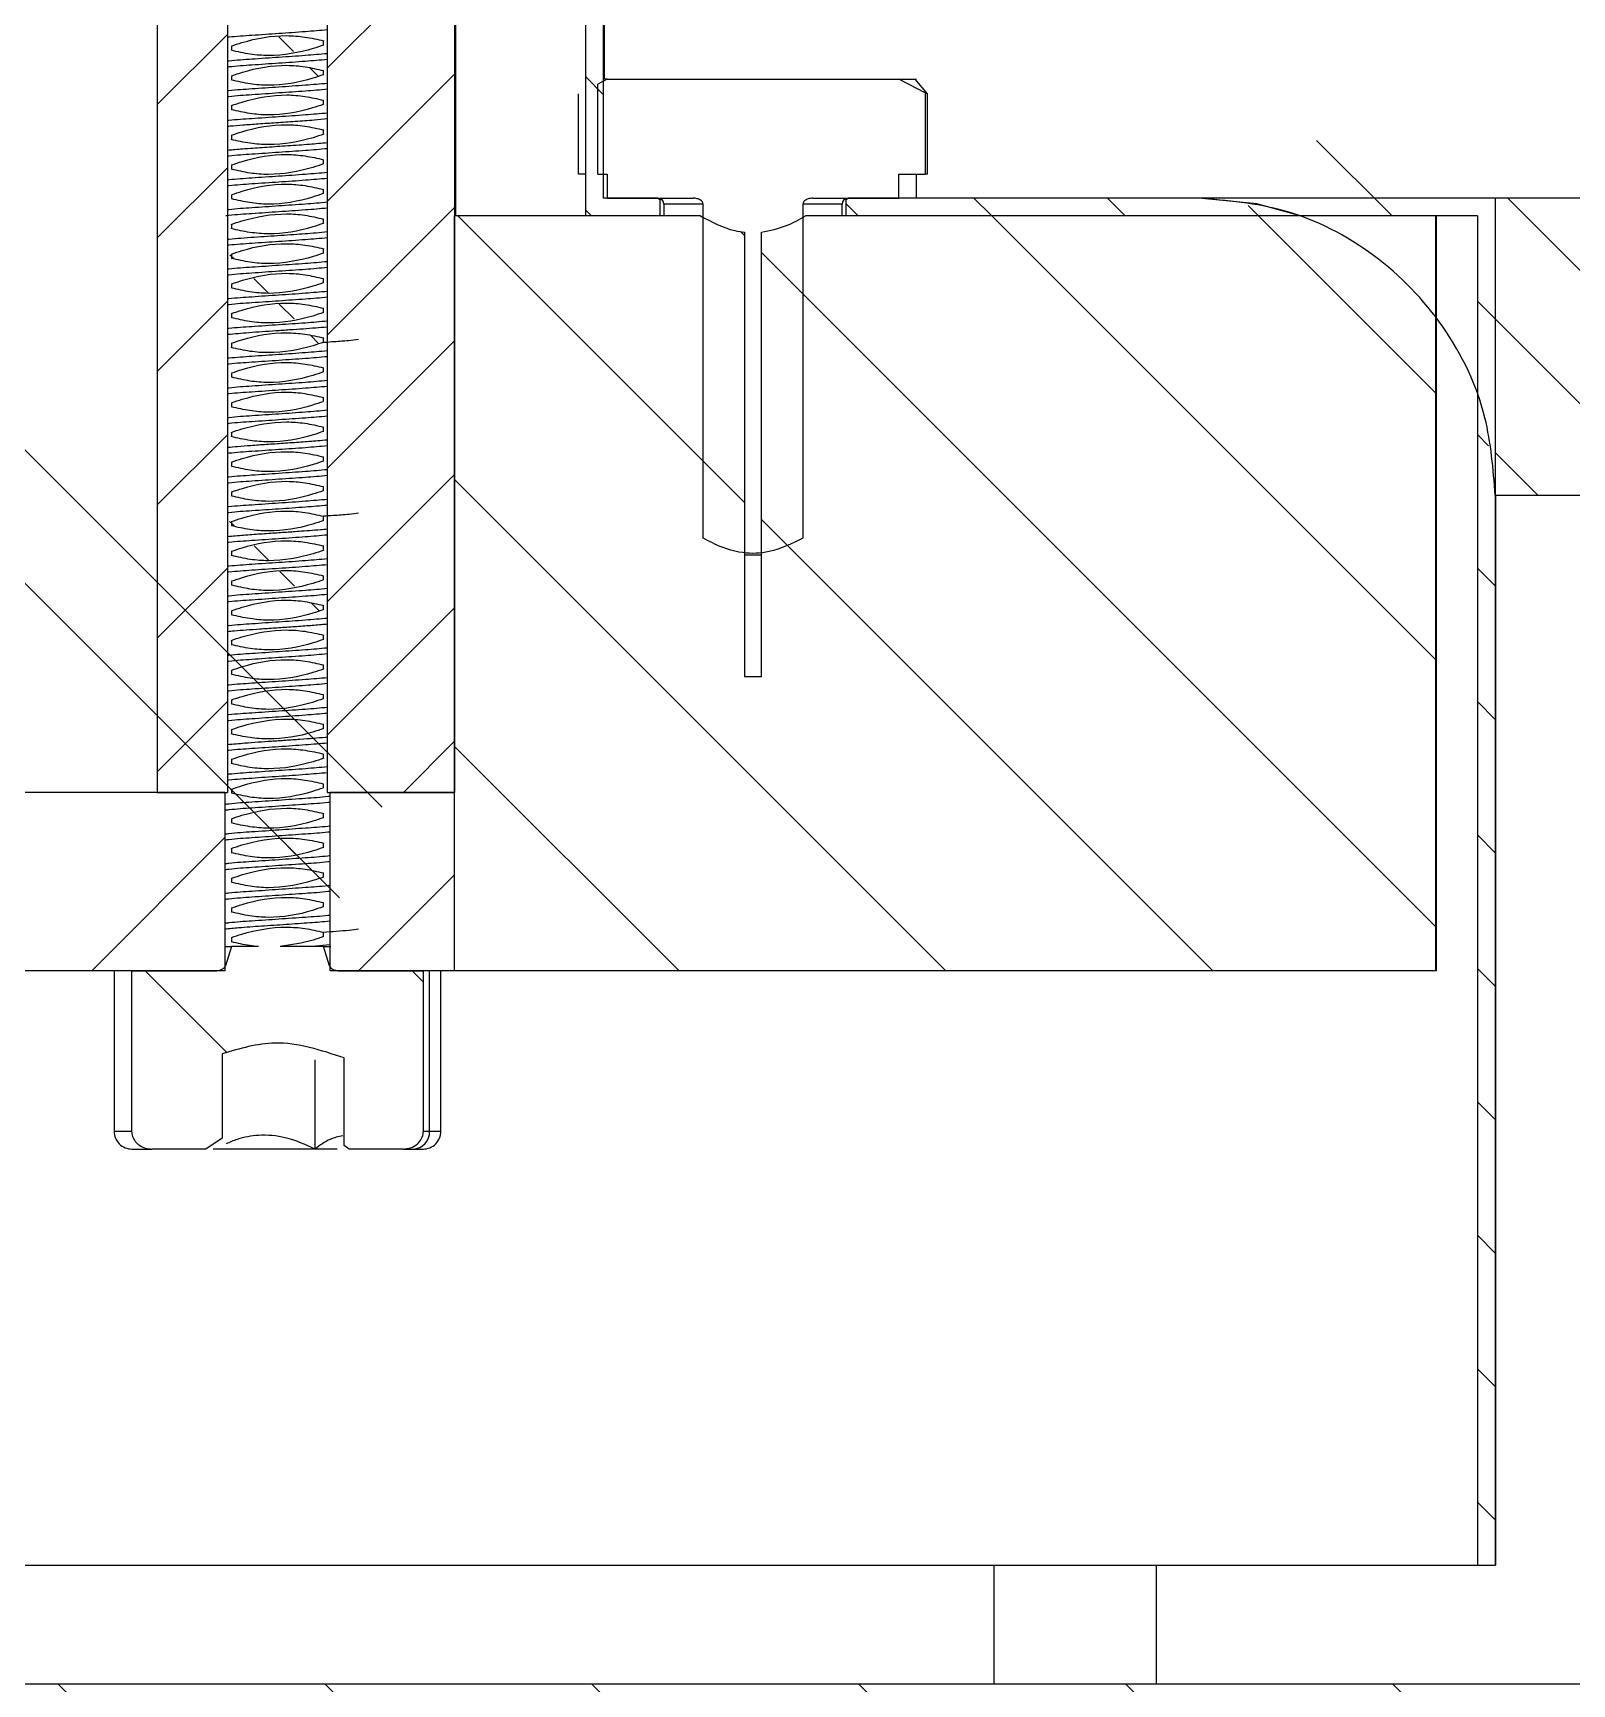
# Model space of a CAD drawing. Header units: millimetres. Extents: x 2 to 1187, y 2 to 839.
# Drawn here: x 565.54 to 591.44, y 221.98 to 249.76 of the extents above; entities that cross this region are included whole.
import ezdxf

# ---------------------------------------------------------------- set-up
doc = ezdxf.new("R2010")
doc.units = ezdxf.units.MM

# ---------------------------------------------------------------- blocks, each defined once
blk = doc.blocks.new('SW_HATCH_4')
at = {"color": 0, "linetype": 'Continuous', "lineweight": 18}
for p, q in [((65.157, 71.892), (67.296, 74.031)), ((62.293, 71.274), (63.474, 72.455)), ((64.587, 72.165), (64.339, 72.413)), ((65.004, 71.748), (64.859, 71.892)), ((65.157, 69.647), (67.296, 71.786)), ((69.797, 71.445), (69.497, 71.745)), ((83.067, 69.4), (81.796, 70.671)), ((62.293, 69.029), (63.474, 70.21)), ((65.157, 67.402), (67.296, 69.541)), ((69.597, 69.4), (69.497, 69.5)), ((74.087, 69.4), (73.883, 69.604)), ((76.332, 69.4), (76.032, 69.7)), ((78.577, 69.4), (78.277, 69.7)), ((80.822, 69.4), (80.648, 69.574)), ((90.012, 64.7), (85.012, 69.7)), ((72.174, 64.578), (67.352, 69.4)), ((83.802, 61.93), (76.332, 69.4)), ((83.802, 66.42), (80.822, 69.4)), ((72.174, 69.068), (72.105, 69.137)), ((63.585, 68.677), (63.514, 68.748)), ((83.802, 57.44), (72.457, 68.785)), ((64.164, 68.098), (63.915, 68.346)), ((62.293, 66.784), (63.474, 67.965)), ((64.595, 67.667), (64.346, 67.915)), ((91.504, 60.964), (84.502, 67.965)), ((66.074, 59.452), (58.087, 67.44)), ((65.013, 67.249), (64.87, 67.392)), ((65.157, 65.157), (67.296, 67.296)), ((65.357, 57.925), (57.385, 65.896)), ((62.293, 64.539), (63.474, 65.719)), ((84.692, 65.531), (84.502, 65.72)), ((85.522, 64.7), (84.802, 65.42)), ((65.157, 62.912), (67.296, 65.051)), ((75.562, 56.7), (67.296, 64.966)), ((80.052, 56.7), (72.457, 64.295)), ((64.172, 63.6), (63.923, 63.848)), ((62.293, 62.293), (63.474, 63.474)), ((64.603, 63.168), (64.356, 63.416)), ((84.802, 63.175), (84.502, 63.475)), ((65.019, 62.753), (64.883, 62.889)), ((65.157, 60.667), (67.296, 62.806)), ((62.293, 60.048), (63.474, 61.229)), ((84.802, 60.93), (84.502, 61.23)), ((66.435, 59.7), (67.296, 60.561)), ((71.072, 56.7), (67.296, 60.475)), ((64.179, 59.103), (63.932, 59.349)), ((61.19, 56.7), (63.431, 58.94)), ((64.612, 58.669), (64.365, 58.917)), ((84.802, 58.685), (84.502, 58.985)), ((65.027, 58.255), (64.897, 58.385)), ((65.68, 56.7), (67.296, 58.316)), ((63.47, 55.321), (62.091, 56.7)), ((66.769, 56.512), (66.582, 56.7)), ((84.802, 56.44), (84.502, 56.74)), ((84.802, 54.195), (84.502, 54.495)), ((84.802, 51.95), (84.502, 52.25)), ((84.802, 49.705), (84.502, 50.005)), ((84.802, 47.46), (84.502, 47.76)), ((63.621, 41.7), (60.621, 44.7)), ((68.111, 41.7), (65.111, 44.7)), ((72.601, 41.7), (69.601, 44.7)), ((77.091, 41.7), (74.091, 44.7)), ((81.582, 41.7), (78.582, 44.7)), ((86.072, 41.7), (83.072, 44.7))]:
    blk.add_line(p, q, dxfattribs=at)
at = {"color": 0, "linetype": 'Continuous', "lineweight": 18, "flags": 128}
for points in [[(63.597, 64.175), (63.541, 64.23), (63.51, 64.261)], [(63.608, 59.674), (63.541, 59.74), (63.511, 59.771)]]:
    blk.add_lwpolyline(points, dxfattribs=at)

msp = doc.modelspace()

# ---------------------------------------------------------------- linework, layer by layer
at = {"color": 7, "linetype": 'Continuous', "lineweight": 25}
for p, q in [((574.8386, 278.6521), (574.8386, 246.6833)), ((575.1387, 278.464), (575.1387, 246.9833)), ((575.1569, 248.9833), (575.1569, 278.4526)), ((567.6348, 263.9833), (567.6348, 236.9833)), ((568.8158, 263.9583), (568.8158, 236.9833)), ((570.498, 236.9833), (570.498, 263.9583)), ((572.6376, 263.9833), (572.6376, 236.9833)), ((572.6569, 246.6833), (572.6569, 263.9833)), ((568.8827, 249.541), (568.8827, 249.4688)), ((570.431, 249.5577), (570.431, 249.6297)), ((568.8827, 249.0409), (568.8827, 248.9696)), ((570.431, 249.0583), (570.431, 249.1297)), ((575.2033, 248.9833), (575.048, 248.9028)), ((575.048, 247.3833), (575.048, 248.9028)), ((575.2033, 248.9833), (575.1569, 248.9833)), ((575.2033, 248.9833), (580.1105, 248.9833)), ((580.5519, 248.7523), (580.1105, 248.9833)), ((580.1105, 248.9833), (580.4065, 248.9833)), ((580.5924, 248.7377), (580.3828, 248.9833)), ((570.431, 248.5583), (570.431, 248.6296)), ((574.7213, 247.3833), (574.7213, 248.7377)), ((580.5519, 248.7523), (580.5519, 247.3833)), ((580.5519, 248.7523), (580.5924, 248.7377)), ((580.5924, 247.3833), (580.5924, 248.7377)), ((568.8827, 248.5409), (568.8827, 248.4696)), ((570.431, 248.0584), (570.431, 248.1296)), ((568.8827, 248.0409), (568.8827, 247.9697)), ((568.8827, 247.5411), (568.8827, 247.4695)), ((570.431, 247.5582), (570.431, 247.6298)), ((574.8386, 247.3833), (574.7213, 247.3833)), ((575.048, 247.3833), (575.2033, 247.3833)), ((575.2033, 247.3833), (575.2033, 246.9833)), ((580.1105, 247.3833), (580.5519, 247.3833)), ((580.1105, 246.9833), (580.1105, 247.3833)), ((580.4069, 246.9833), (580.4069, 247.3833)), ((580.5924, 247.3833), (580.5519, 247.3833)), ((568.8827, 247.0409), (568.8827, 246.9696)), ((570.431, 247.0583), (570.431, 247.1296)), ((576.0575, 246.9833), (575.1387, 246.9833)), ((575.2033, 246.9833), (576.6482, 246.9833)), ((576.0575, 246.9833), (576.0893, 246.9583)), ((576.0893, 246.9583), (576.0893, 246.6833)), ((576.123, 246.9583), (576.0893, 246.9583)), ((578.6656, 246.9833), (580.1105, 246.9833)), ((579.2245, 246.9583), (579.1907, 246.9583)), ((579.2245, 246.9583), (579.2563, 246.9833)), ((579.2245, 246.6833), (579.2245, 246.9583)), ((585.1422, 246.9833), (579.2563, 246.9833)), ((590.1435, 246.9833), (585.1422, 246.9833)), ((590.1435, 246.9833), (590.1435, 241.9833)), ((603.8071, 246.9833), (590.1435, 246.9833)), ((572.6376, 233.9833), (572.6376, 246.6833)), ((576.772, 246.6833), (572.6376, 246.6833)), ((576.0893, 246.6833), (574.8386, 246.6833)), ((576.1569, 246.8833), (576.1569, 246.6833)), ((576.8158, 246.8833), (576.1569, 246.8833)), ((576.8158, 241.2638), (576.8158, 246.8833)), ((578.498, 246.8833), (578.498, 241.2638)), ((579.1569, 246.8833), (578.498, 246.8833)), ((589.1432, 246.6833), (578.5418, 246.6833)), ((579.1569, 246.6833), (579.1569, 246.8833)), ((589.8434, 246.6833), (579.2245, 246.6833)), ((589.1432, 233.9833), (589.1432, 246.6833)), ((589.1569, 233.9833), (589.1569, 246.6833)), ((589.8434, 246.6833), (589.8434, 223.9833)), ((568.8827, 246.5407), (568.8827, 246.4697)), ((570.431, 246.5584), (570.431, 246.6294)), ((577.5156, 246.4083), (577.5156, 238.9344)), ((577.7982, 238.9344), (577.7982, 246.4083)), ((570.431, 246.0579), (570.431, 246.1297)), ((568.8827, 246.0411), (568.8827, 245.969)), ((570.431, 245.5583), (570.431, 245.6297)), ((568.8827, 245.5409), (568.8827, 245.4696)), ((568.8827, 245.0409), (568.8827, 244.9696)), ((570.431, 245.0583), (570.431, 245.1296)), ((568.8827, 244.541), (568.8827, 244.4697)), ((570.431, 244.5583), (570.431, 244.6296)), ((568.8827, 244.0409), (568.8827, 243.9696)), ((570.431, 244.0583), (570.431, 244.1296)), ((570.431, 243.5583), (570.431, 243.6296)), ((568.8827, 243.5409), (568.8827, 243.4696)), ((570.431, 243.0584), (570.431, 243.1295)), ((568.8827, 243.0408), (568.8827, 242.9697)), ((568.8827, 242.5411), (568.8827, 242.4694)), ((570.431, 242.5582), (570.431, 242.6298)), ((568.8827, 242.0409), (568.8827, 241.9696)), ((570.431, 242.0583), (570.431, 242.1297)), ((590.1435, 241.9833), (590.1435, 223.9833)), ((590.1435, 241.9833), (606.1236, 241.9833)), ((590.1569, 223.9833), (590.1569, 241.9833)), ((568.8827, 241.5407), (568.8827, 241.4697)), ((570.431, 241.5583), (570.431, 241.6295)), ((570.431, 241.0578), (570.431, 241.1297)), ((568.8827, 241.0411), (568.8827, 240.9689)), ((577.5156, 240.9833), (577.7982, 240.9833)), ((570.431, 240.5583), (570.431, 240.6297)), ((568.8827, 240.5409), (568.8827, 240.4696)), ((568.8827, 240.0409), (568.8827, 239.9696)), ((570.431, 240.0583), (570.431, 240.1296)), ((568.8827, 239.5409), (568.8827, 239.4696)), ((570.431, 239.5583), (570.431, 239.6296)), ((568.8827, 239.0411), (568.8827, 238.9696)), ((570.431, 239.0583), (570.431, 239.1298)), ((577.5156, 238.9344), (577.7982, 238.9344)), ((570.431, 238.5583), (570.431, 238.6296)), ((568.8827, 238.5409), (568.8827, 238.4696)), ((570.431, 238.0584), (570.431, 238.1295)), ((568.8827, 238.0407), (568.8827, 237.9697)), ((568.8827, 237.5411), (568.8827, 237.468)), ((570.431, 237.5572), (570.431, 237.6297)), ((568.772, 236.9833), (555.1226, 236.9833)), ((567.6348, 236.9833), (568.8158, 236.9833)), ((568.772, 236.9833), (568.772, 233.9833)), ((568.8827, 237.0409), (568.8827, 236.9696)), ((570.431, 237.0583), (570.431, 237.1297)), ((570.498, 236.9833), (572.6376, 236.9833)), ((570.5418, 233.9833), (570.5418, 236.9833)), ((572.6376, 236.9833), (570.5418, 236.9833)), ((572.6376, 233.9833), (572.6376, 236.9833)), ((568.8827, 236.5408), (568.8827, 236.4695)), ((570.431, 236.5583), (570.431, 236.6296)), ((570.431, 236.0583), (570.431, 236.1297)), ((568.8827, 236.041), (568.8827, 235.9697)), ((570.431, 235.5583), (570.431, 235.6297)), ((568.8827, 235.5409), (568.8827, 235.4696)), ((568.8827, 235.0409), (568.8827, 234.9696)), ((570.431, 235.0583), (570.431, 235.1296)), ((568.8827, 234.5409), (568.8827, 234.4695)), ((570.431, 234.5582), (570.431, 234.6295)), ((568.772, 234.3903), (568.8827, 234.3903)), ((568.8827, 234.3903), (568.7794, 234.0659)), ((569.3355, 234.3903), (568.8827, 234.3903)), ((570.431, 234.3903), (569.6993, 234.3903)), ((570.5418, 234.4167), (570.2413, 234.3903)), ((570.5344, 234.0659), (570.431, 234.3903)), ((570.431, 234.3903), (570.5568, 234.3903)), ((568.772, 233.9833), (558.6272, 233.9833)), ((566.9069, 233.9833), (566.9069, 231.2833)), ((567.2033, 233.9833), (567.2033, 231.2833)), ((567.2033, 233.9833), (568.6181, 233.9833)), ((572.6376, 233.9833), (570.5418, 233.9833)), ((570.6957, 233.9833), (572.1105, 233.9833)), ((572.1105, 231.2833), (572.1105, 233.9833)), ((572.2164, 231.2833), (572.2164, 233.9833)), ((572.4069, 231.2833), (572.4069, 233.9833)), ((589.1432, 233.9833), (572.6376, 233.9833)), ((589.1569, 233.9833), (589.1432, 233.9833)), ((568.7286, 232.5881), (568.7286, 231.1648)), ((570.7806, 231.0405), (570.7806, 232.5163)), ((570.2902, 230.9833), (570.2902, 232.4833)), ((566.9069, 231.2833), (567.2033, 231.2833)), ((568.7286, 231.1648), (568.4496, 230.9833)), ((572.1105, 231.2833), (572.2164, 231.2833)), ((572.2164, 231.2833), (572.4069, 231.2833)), ((567.2069, 230.9833), (567.545, 230.9833)), ((568.4496, 230.9833), (567.545, 230.9833)), ((570.2902, 230.9833), (568.5774, 230.9833)), ((570.6635, 230.9833), (570.2902, 230.9833)), ((570.8641, 230.9833), (570.7806, 231.0405)), ((571.7688, 230.9833), (570.8641, 230.9833)), ((571.7688, 230.9833), (571.9372, 230.9833)), ((571.9372, 230.9833), (572.1069, 230.9833)), ((558.6569, 223.9833), (589.8434, 223.9833)), ((581.7104, 223.9833), (581.7104, 221.9833)), ((584.4377, 223.9833), (584.4377, 221.9833)), ((589.8434, 223.9833), (590.1435, 223.9833)), ((590.1569, 223.9833), (590.1435, 223.9833)), ((550.1128, 221.9833), (611.6338, 221.9833))]:
    msp.add_line(p, q, dxfattribs=at)
at = {"color": 7, "linetype": 'Continuous', "lineweight": 25, "flags": 128}
msp.add_lwpolyline([(586.8628, 246.6833), (586.1323, 246.8872), (585.1569, 246.9833)], dxfattribs=at)
at = {"color": 7, "linetype": 'Continuous', "lineweight": 25}
for centre, radius, start, end in [((576.0569, 246.8833), 0.1, 0.00846, 89.99581), ((579.2569, 246.8833), 0.1, 90.00419, 179.99154), ((567.2069, 231.2833), 0.3, 179.9964, 270.00147), ((571.9265, 231.2733), 0.2902, 272.1269, 1.98308), ((572.1069, 231.2833), 0.3, 269.99853, 0.0036)]:
    msp.add_arc(centre, radius, start, end, dxfattribs=at)
for points, knots in [([(570.498, 249.8132), (570.3747, 249.8025), (570.1019, 249.7788), (569.6777, 249.7515), (569.2483, 249.7202), (568.9601, 249.7029), (568.8237, 249.6866), (568.8158, 249.6857)], [0, 0, 0, 0, 0.2201143, 0.4869359, 0.7557361, 0.9857782, 1, 1, 1, 1]), ([(570.4356, 249.5585), (570.3762, 249.5384), (570.0772, 249.4373), (569.6565, 249.3649), (569.1913, 249.3967), (568.985, 249.4448), (568.8797, 249.4694)], [0, 0, 0, 0, 0.1189355, 0.598882, 0.7951741, 1, 1, 1, 1]), ([(568.8803, 249.5407), (568.9395, 249.5611), (569.2382, 249.6637), (569.6595, 249.7343), (570.1242, 249.7008), (570.3302, 249.6538), (570.4355, 249.6298)], [0, 0, 0, 0, 0.1189838, 0.5995944, 0.7953371, 1, 1, 1, 1]), ([(570.498, 249.4124), (570.3747, 249.4018), (570.1019, 249.3783), (569.6778, 249.3511), (569.2485, 249.3198), (568.9602, 249.3026), (568.8238, 249.2862), (568.8158, 249.2852)], [0, 0, 0, 0, 0.22002532, 0.48683644, 0.75563074, 0.98569692, 1, 1, 1, 1]), ([(570.498, 249.3137), (570.3743, 249.303), (570.1011, 249.2795), (569.6766, 249.2523), (569.2474, 249.221), (568.9596, 249.2037), (568.8235, 249.1873), (568.8158, 249.1864)], [0, 0, 0, 0, 0.22083216, 0.48761718, 0.7562787, 0.98613247, 1, 1, 1, 1]), ([(568.887, 249.0411), (568.9463, 249.0613), (569.2451, 249.1631), (569.6655, 249.2382), (570.1253, 249.1984), (570.327, 249.1526), (570.4287, 249.1294)], [0, 0, 0, 0, 0.1199855, 0.6046159, 0.8004215, 1, 1, 1, 1]), ([(570.498, 248.9124), (570.3743, 248.9017), (570.1011, 248.8782), (569.6766, 248.851), (569.2475, 248.8197), (568.9596, 248.8025), (568.8235, 248.7861), (568.8158, 248.7851)], [0, 0, 0, 0, 0.2207969, 0.4875905, 0.7562699, 0.9861325, 1, 1, 1, 1]), ([(570.4293, 249.0581), (570.3699, 249.0383), (570.0707, 248.9385), (569.6515, 248.8601), (569.1908, 248.8983), (568.9888, 248.9458), (568.8867, 248.9697)], [0, 0, 0, 0, 0.1198868, 0.6035561, 0.7996767, 1, 1, 1, 1]), ([(570.498, 248.8136), (570.3745, 248.803), (570.1016, 248.7795), (569.6774, 248.7523), (569.2482, 248.721), (568.9601, 248.7037), (568.8237, 248.6873), (568.8158, 248.6863)], [0, 0, 0, 0, 0.2203807, 0.4871121, 0.7557911, 0.9857414, 1, 1, 1, 1]), ([(568.8838, 248.541), (568.9432, 248.5608), (569.2424, 248.6606), (569.6617, 248.7387), (570.1228, 248.7012), (570.3251, 248.6536), (570.4275, 248.6295)], [0, 0, 0, 0, 0.119815, 0.60313, 0.7993389, 1, 1, 1, 1]), ([(570.498, 248.4124), (570.3745, 248.4017), (570.1015, 248.3782), (569.6773, 248.351), (569.2481, 248.3197), (568.96, 248.3024), (568.8237, 248.286), (568.8158, 248.2851)], [0, 0, 0, 0, 0.2204603, 0.4871917, 0.7558619, 0.9857857, 1, 1, 1, 1]), ([(570.4271, 248.5581), (570.3678, 248.5379), (570.069, 248.4358), (569.6485, 248.3613), (569.1883, 248.4007), (568.9864, 248.4466), (568.8844, 248.4697)], [0, 0, 0, 0, 0.1199194, 0.604337, 0.8001371, 1, 1, 1, 1]), ([(570.498, 248.3141), (570.4238, 248.3072), (570.2435, 248.2905), (569.9552, 248.2705), (569.6408, 248.2491), (569.3455, 248.2293), (569.0875, 248.2101), (568.9152, 248.1969), (568.8303, 248.1881), (568.8158, 248.1866)], [0, 0, 0, 0, 0.13256135, 0.32185727, 0.51392973, 0.69287675, 0.84811709, 0.97408386, 1, 1, 1, 1]), ([(570.4341, 248.0585), (570.3748, 248.0382), (570.0761, 247.9357), (569.6548, 247.865), (569.1899, 247.898), (568.9837, 247.9452), (568.8782, 247.9694)], [0, 0, 0, 0, 0.1189394, 0.5992603, 0.7950885, 1, 1, 1, 1]), ([(568.8783, 248.0407), (568.9377, 248.0608), (569.2366, 248.1622), (569.6574, 248.2341), (570.1228, 248.2022), (570.3292, 248.1543), (570.4346, 248.1298)], [0, 0, 0, 0, 0.11890328, 0.59880772, 0.79499768, 1, 1, 1, 1]), ([(570.498, 247.9125), (570.3972, 247.9036), (570.1754, 247.8839), (569.835, 247.8609), (569.491, 247.8379), (569.1837, 247.8161), (568.963, 247.7997), (568.8471, 247.7882), (568.8158, 247.785)], [0, 0, 0, 0, 0.1798959, 0.395963, 0.606675, 0.792877, 0.9439498, 1, 1, 1, 1]), ([(570.498, 247.8136), (570.3743, 247.8029), (570.1012, 247.7794), (569.6767, 247.7522), (569.2474, 247.7209), (568.9596, 247.7036), (568.8235, 247.6873), (568.8158, 247.6863)], [0, 0, 0, 0, 0.2206916, 0.4875473, 0.7562884, 0.9861949, 1, 1, 1, 1]), ([(570.4324, 247.5583), (570.373, 247.5385), (570.0738, 247.4387), (569.6542, 247.3621), (569.1915, 247.3969), (568.9878, 247.4451), (568.8845, 247.4696)], [0, 0, 0, 0, 0.1195031, 0.6015267, 0.7979516, 1, 1, 1, 1]), ([(568.8851, 247.5409), (568.9444, 247.5613), (569.2431, 247.664), (569.6641, 247.7365), (570.1256, 247.6987), (570.3287, 247.6528), (570.4317, 247.6296)], [0, 0, 0, 0, 0.1196253, 0.6029995, 0.7986921, 1, 1, 1, 1]), ([(570.498, 247.4125), (570.3744, 247.4018), (570.1013, 247.3784), (569.6769, 247.3512), (569.2476, 247.3199), (568.9597, 247.3027), (568.8235, 247.2863), (568.8158, 247.2853)], [0, 0, 0, 0, 0.2205996, 0.4874374, 0.7561793, 0.9861148, 1, 1, 1, 1]), ([(570.498, 247.3137), (570.3743, 247.303), (570.1012, 247.2795), (569.6769, 247.2523), (569.2477, 247.221), (568.9598, 247.2037), (568.8236, 247.1873), (568.8158, 247.1864)], [0, 0, 0, 0, 0.2207083, 0.4874487, 0.7560835, 0.985955, 1, 1, 1, 1]), ([(568.8863, 247.0411), (568.9457, 247.061), (569.2448, 247.1613), (569.664, 247.2397), (570.1237, 247.1997), (570.3249, 247.153), (570.4265, 247.1294)], [0, 0, 0, 0, 0.1200813, 0.6046704, 0.8004493, 1, 1, 1, 1]), ([(570.4265, 247.0581), (570.3672, 247.038), (570.0682, 246.9369), (569.6485, 246.8599), (569.1891, 246.9004), (568.9881, 246.9465), (568.8867, 246.9698)], [0, 0, 0, 0, 0.1201236, 0.6050999, 0.8008385, 1, 1, 1, 1]), ([(576.8158, 246.8833), (576.8151, 246.8899), (576.8135, 246.9047), (576.799, 246.9283), (576.7679, 246.955), (576.7155, 246.978), (576.6717, 246.9815), (576.6482, 246.9833)], [0, 0, 0, 0, 0.0932854, 0.2083781, 0.3810587, 0.6686167, 1, 1, 1, 1]), ([(578.6656, 246.9833), (578.6372, 246.9807), (578.5924, 246.9767), (578.5414, 246.9514), (578.5146, 246.9277), (578.5004, 246.905), (578.4988, 246.8902), (578.498, 246.8833)], [0, 0, 0, 0, 0.3993984, 0.6310848, 0.7916317, 0.902566, 1, 1, 1, 1]), ([(590.1435, 241.9833), (590.1092, 242.4232), (590.0314, 243.4239), (589.3389, 244.8684), (588.1555, 246.088), (586.6861, 246.85), (585.6334, 246.9409), (585.1422, 246.9833)], [0, 0, 0, 0, 0.1683321, 0.3829205, 0.5975301, 0.812185, 1, 1, 1, 1]), ([(570.498, 246.8137), (570.3748, 246.8031), (570.1022, 246.7796), (569.6782, 246.7524), (569.2489, 246.7213), (568.9516, 246.703), (568.8062, 246.6854), (568.7892, 246.6833)], [0, 0, 0, 0, 0.21642397, 0.47899068, 0.74355357, 0.97004539, 1, 1, 1, 1]), ([(570.498, 246.9124), (570.3743, 246.9017), (570.1012, 246.8782), (569.6768, 246.851), (569.2477, 246.8197), (568.9598, 246.8024), (568.8236, 246.7861), (568.8158, 246.7851)], [0, 0, 0, 0, 0.2207615, 0.4875019, 0.7561367, 0.9859906, 1, 1, 1, 1]), ([(568.879, 246.5408), (568.9384, 246.5607), (569.2375, 246.6609), (569.6577, 246.7352), (570.1221, 246.7029), (570.3274, 246.6544), (570.4319, 246.6297)], [0, 0, 0, 0, 0.119139, 0.5997716, 0.796218, 1, 1, 1, 1]), ([(576.772, 246.6833), (576.9597, 246.5834), (577.1972, 246.4569), (577.4604, 246.4167), (577.5156, 246.4083)], [0, 0, 0, 0, 0.79007202, 1, 1, 1, 1]), ([(577.7982, 246.4083), (577.9424, 246.4389), (578.2041, 246.4945), (578.4372, 246.6248), (578.5418, 246.6833)], [0, 0, 0, 0, 0.5513017, 1, 1, 1, 1]), ([(570.498, 246.413), (570.4347, 246.4069), (570.2466, 246.389), (569.9106, 246.3661), (569.562, 246.3424), (569.2652, 246.3221), (569.0492, 246.3056), (568.9002, 246.2942), (568.8248, 246.2862), (568.8158, 246.2852)], [0, 0, 0, 0, 0.1130918, 0.3360096, 0.5987482, 0.7343861, 0.8650717, 0.9839161, 1, 1, 1, 1]), ([(570.4312, 246.5584), (570.372, 246.5379), (570.0733, 246.435), (569.652, 246.364), (569.1887, 246.3995), (568.9839, 246.4458), (568.8795, 246.4695)], [0, 0, 0, 0, 0.11925248, 0.60106929, 0.79668201, 1, 1, 1, 1]), ([(570.498, 246.3135), (570.3745, 246.3028), (570.1016, 246.2792), (569.6773, 246.252), (569.2479, 246.2207), (568.9599, 246.2035), (568.8236, 246.1871), (568.8158, 246.1861)], [0, 0, 0, 0, 0.22033926, 0.4871865, 0.75597101, 0.98596381, 1, 1, 1, 1]), ([(568.8822, 246.0408), (568.9415, 246.0612), (569.2401, 246.1641), (569.6614, 246.235), (570.125, 246.1998), (570.33, 246.1534), (570.4345, 246.1297)], [0, 0, 0, 0, 0.11920839, 0.60084445, 0.79645649, 1, 1, 1, 1]), ([(570.498, 245.9124), (570.3746, 245.9018), (570.1017, 245.8784), (569.6774, 245.8512), (569.2481, 245.8199), (568.96, 245.8027), (568.8237, 245.7862), (568.8158, 245.7853)], [0, 0, 0, 0, 0.2202461, 0.4870747, 0.7558603, 0.9858744, 1, 1, 1, 1]), ([(570.435, 246.0584), (570.3756, 246.0385), (570.0765, 245.9382), (569.6563, 245.8641), (569.1917, 245.8963), (568.9862, 245.9448), (568.8815, 245.9694)], [0, 0, 0, 0, 0.1191089, 0.5995926, 0.7960368, 1, 1, 1, 1]), ([(570.498, 245.8137), (570.3743, 245.803), (570.101, 245.7795), (569.6766, 245.7523), (569.2475, 245.721), (568.9596, 245.7037), (568.8235, 245.6873), (568.8158, 245.6864)], [0, 0, 0, 0, 0.2208588, 0.4876172, 0.7562609, 0.9860969, 1, 1, 1, 1]), ([(568.8873, 245.5411), (568.9466, 245.5612), (569.2456, 245.6624), (569.6654, 245.7391), (570.1248, 245.6987), (570.3259, 245.6526), (570.4273, 245.6294)], [0, 0, 0, 0, 0.12010579, 0.60507592, 0.80081619, 1, 1, 1, 1]), ([(570.4277, 245.5581), (570.3683, 245.5382), (570.0692, 245.438), (569.65, 245.3595), (569.1902, 245.3993), (568.9889, 245.4461), (568.8873, 245.4698)], [0, 0, 0, 0, 0.1200704, 0.6045492, 0.8003576, 1, 1, 1, 1]), ([(570.498, 245.4124), (570.3743, 245.4018), (570.101, 245.3782), (569.6766, 245.351), (569.2474, 245.3197), (568.9596, 245.3024), (568.8235, 245.2861), (568.8158, 245.2851)], [0, 0, 0, 0, 0.2208589, 0.487635, 0.7562788, 0.9861149, 1, 1, 1, 1]), ([(570.498, 245.3136), (570.3747, 245.303), (570.1019, 245.2795), (569.6778, 245.2523), (569.2485, 245.221), (568.9603, 245.2037), (568.8238, 245.1873), (568.8158, 245.1863)], [0, 0, 0, 0, 0.2201416, 0.4868731, 0.7555963, 0.9856082, 1, 1, 1, 1]), ([(568.8817, 245.0409), (568.9411, 245.0607), (569.2404, 245.1604), (569.6599, 245.2373), (570.1223, 245.2021), (570.3258, 245.154), (570.4289, 245.1296)], [0, 0, 0, 0, 0.11954929, 0.60176611, 0.79817149, 1, 1, 1, 1]), ([(570.4284, 245.0582), (570.3691, 245.0379), (570.0704, 244.9353), (569.6495, 244.8624), (569.1882, 244.9005), (568.9852, 244.9464), (568.8824, 244.9696)], [0, 0, 0, 0, 0.1196765, 0.6032116, 0.7989275, 1, 1, 1, 1]), ([(570.498, 244.9123), (570.3746, 244.9017), (570.1018, 244.8782), (569.6776, 244.851), (569.2484, 244.8197), (568.9602, 244.8024), (568.8238, 244.786), (568.8158, 244.7851)], [0, 0, 0, 0, 0.2202215, 0.4869529, 0.7556584, 0.9856438, 1, 1, 1, 1]), ([(570.498, 244.8136), (570.4947, 244.8133), (570.4293, 244.8062), (570.293, 244.7957), (570.084, 244.7795), (569.859, 244.764), (569.5542, 244.7433), (569.2055, 244.7206), (568.9355, 244.6972), (568.8158, 244.6868)], [0, 0, 0, 0, 0.005854, 0.1170169, 0.2430789, 0.3786325, 0.5180322, 0.78634, 1, 1, 1, 1]), ([(570.4353, 244.5585), (570.376, 244.5383), (570.0771, 244.4368), (569.6562, 244.3651), (569.1909, 244.3971), (568.9844, 244.4449), (568.879, 244.4694)], [0, 0, 0, 0, 0.1189024, 0.5988042, 0.7949567, 1, 1, 1, 1]), ([(568.8794, 244.5407), (568.9387, 244.561), (569.2374, 244.6633), (569.6587, 244.7341), (570.1237, 244.7013), (570.33, 244.654), (570.4355, 244.6298)], [0, 0, 0, 0, 0.1189202, 0.5991284, 0.7950102, 1, 1, 1, 1]), ([(570.4326, 244.5584), (570.494, 244.5625), (570.6332, 244.5718), (570.8292, 244.5861), (570.963, 244.6023), (571.0195, 244.6091)], [0, 0, 0, 0, 0.3134798, 0.7104954, 1, 1, 1, 1]), ([(570.498, 244.4123), (570.3748, 244.4017), (570.102, 244.3783), (569.678, 244.3511), (569.2486, 244.3198), (568.9603, 244.3025), (568.8238, 244.2861), (568.8158, 244.2851)], [0, 0, 0, 0, 0.21994607, 0.4867394, 0.75553323, 0.98561697, 1, 1, 1, 1]), ([(570.498, 244.3137), (570.3743, 244.303), (570.1011, 244.2795), (569.6766, 244.2523), (569.2475, 244.221), (568.9596, 244.2037), (568.8235, 244.1873), (568.8158, 244.1864)], [0, 0, 0, 0, 0.2207793, 0.4875817, 0.756252, 0.9861237, 1, 1, 1, 1]), ([(568.8865, 244.041), (568.9458, 244.0613), (569.2446, 244.1635), (569.6652, 244.2377), (570.1255, 244.1984), (570.3276, 244.1526), (570.4297, 244.1295)], [0, 0, 0, 0, 0.1198843, 0.6041778, 0.7999729, 1, 1, 1, 1]), ([(570.498, 243.9124), (570.3743, 243.9017), (570.1012, 243.8782), (569.6767, 243.851), (569.2475, 243.8197), (568.9596, 243.8024), (568.8235, 243.7861), (568.8158, 243.7851)], [0, 0, 0, 0, 0.220735, 0.4875375, 0.7562255, 0.9861149, 1, 1, 1, 1]), ([(570.4303, 244.0582), (570.3709, 244.0384), (570.0717, 243.9387), (569.6524, 243.8606), (569.1911, 243.8978), (568.9885, 243.9455), (568.8861, 243.9697)], [0, 0, 0, 0, 0.1197805, 0.6029178, 0.7991774, 1, 1, 1, 1]), ([(570.498, 243.8136), (570.3744, 243.803), (570.1015, 243.7795), (569.6772, 243.7523), (569.248, 243.721), (568.96, 243.7037), (568.8237, 243.6873), (568.8158, 243.6863)], [0, 0, 0, 0, 0.2205047, 0.4872361, 0.7558972, 0.9858126, 1, 1, 1, 1]), ([(568.8847, 243.541), (568.9442, 243.5609), (569.2433, 243.6608), (569.6625, 243.7393), (570.123, 243.7007), (570.3249, 243.6533), (570.4269, 243.6294)], [0, 0, 0, 0, 0.1199267, 0.6037499, 0.79981, 1, 1, 1, 1]), ([(570.498, 243.4124), (570.3744, 243.4017), (570.1014, 243.3782), (569.6771, 243.351), (569.2479, 243.3197), (568.9599, 243.3024), (568.8237, 243.286), (568.8158, 243.2851)], [0, 0, 0, 0, 0.2205756, 0.4873071, 0.7559596, 0.9858575, 1, 1, 1, 1]), ([(570.4267, 243.5581), (570.3674, 243.5379), (570.0685, 243.4361), (569.6483, 243.3608), (569.1885, 243.4007), (568.987, 243.4466), (568.8853, 243.4698)], [0, 0, 0, 0, 0.1200136, 0.6047311, 0.8005287, 1, 1, 1, 1]), ([(570.498, 243.3136), (570.3748, 243.3031), (570.1022, 243.2796), (569.6782, 243.2525), (569.2489, 243.2212), (568.9605, 243.2039), (568.8239, 243.1875), (568.8158, 243.1865)], [0, 0, 0, 0, 0.21982952, 0.48658722, 0.75537275, 0.98546575, 1, 1, 1, 1]), ([(568.8782, 243.0407), (568.9376, 243.0607), (569.2366, 243.1617), (569.6572, 243.2344), (570.1224, 243.2026), (570.3286, 243.1544), (570.4338, 243.1298)], [0, 0, 0, 0, 0.118951, 0.5989436, 0.7952682, 1, 1, 1, 1]), ([(570.4332, 243.0584), (570.3739, 243.0381), (570.0753, 242.9354), (569.6539, 242.8648), (569.1894, 242.8986), (568.9835, 242.9454), (568.8783, 242.9694)], [0, 0, 0, 0, 0.1190199, 0.599768, 0.7954782, 1, 1, 1, 1]), ([(570.498, 242.9129), (570.4437, 242.9076), (570.2952, 242.8933), (570.0479, 242.8757), (569.7593, 242.8556), (569.4783, 242.8368), (569.2212, 242.8188), (569.0032, 242.8026), (568.8722, 242.7906), (568.8158, 242.7854)], [0, 0, 0, 0, 0.0969927, 0.2651996, 0.4409971, 0.6112606, 0.766148, 0.8992219, 1, 1, 1, 1]), ([(570.498, 242.8136), (570.3744, 242.8029), (570.1013, 242.7793), (569.6768, 242.7521), (569.2475, 242.7208), (568.9596, 242.7036), (568.8235, 242.6872), (568.8158, 242.6863)], [0, 0, 0, 0, 0.22059514, 0.48745983, 0.75622716, 0.98615933, 1, 1, 1, 1]), ([(570.4334, 242.5583), (570.374, 242.5385), (570.0748, 242.4386), (569.655, 242.3629), (569.1916, 242.3965), (568.9873, 242.445), (568.8836, 242.4695)], [0, 0, 0, 0, 0.119357, 0.600814, 0.7972679, 1, 1, 1, 1]), ([(568.8842, 242.5409), (568.9435, 242.5613), (569.2421, 242.6641), (569.6633, 242.736), (570.1255, 242.699), (570.3292, 242.653), (570.4328, 242.6296)], [0, 0, 0, 0, 0.1194845, 0.6022844, 0.7979246, 1, 1, 1, 1]), ([(570.498, 242.4125), (570.3745, 242.4018), (570.1014, 242.3784), (569.6771, 242.3512), (569.2478, 242.3199), (568.9598, 242.3027), (568.8236, 242.2863), (568.8158, 242.2853)], [0, 0, 0, 0, 0.22046682, 0.48729573, 0.75605526, 0.98600803, 1, 1, 1, 1]), ([(570.498, 242.3137), (570.3743, 242.303), (570.1011, 242.2795), (569.6767, 242.2523), (569.2476, 242.221), (568.9597, 242.2037), (568.8236, 242.1873), (568.8158, 242.1864)], [0, 0, 0, 0, 0.2207791, 0.4875286, 0.7561634, 0.9860081, 1, 1, 1, 1]), ([(568.8868, 242.0411), (568.9462, 242.0611), (569.2453, 242.1617), (569.6646, 242.2397), (570.124, 242.1993), (570.3251, 242.1528), (570.4265, 242.1294)], [0, 0, 0, 0, 0.12012123, 0.60494856, 0.80068576, 1, 1, 1, 1]), ([(570.4267, 242.0581), (570.3673, 242.0381), (570.0683, 241.9373), (569.6488, 241.8596), (569.1895, 241.9001), (568.9885, 241.9464), (568.8871, 241.9698)], [0, 0, 0, 0, 0.1201307, 0.6050591, 0.8007867, 1, 1, 1, 1]), ([(570.498, 241.9124), (570.3743, 241.9017), (570.1011, 241.8782), (569.6767, 241.851), (569.2476, 241.8197), (568.9597, 241.8024), (568.8236, 241.7861), (568.8158, 241.7851)], [0, 0, 0, 0, 0.2208144, 0.4875728, 0.7561989, 0.9860437, 1, 1, 1, 1]), ([(570.498, 241.8136), (570.3748, 241.803), (570.1021, 241.7796), (569.6781, 241.7524), (569.2489, 241.7211), (568.9605, 241.7039), (568.8239, 241.6874), (568.8158, 241.6864)], [0, 0, 0, 0, 0.2199186, 0.4866494, 0.7553903, 0.9854565, 1, 1, 1, 1]), ([(568.8798, 241.5408), (568.9392, 241.5607), (569.2384, 241.6606), (569.6583, 241.7358), (570.1221, 241.7028), (570.3268, 241.6543), (570.4309, 241.6297)], [0, 0, 0, 0, 0.1192673, 0.6003919, 0.7968458, 1, 1, 1, 1]), ([(571.0194, 241.6804), (570.9672, 241.674), (570.8251, 241.6566), (570.6286, 241.6426), (570.4846, 241.633), (570.431, 241.6294)], [0, 0, 0, 0, 0.2667816, 0.7271052, 1, 1, 1, 1]), ([(570.498, 241.4129), (570.4581, 241.4089), (570.2975, 241.393), (570.0571, 241.3764), (569.7672, 241.3562), (569.5036, 241.3387), (569.2269, 241.3192), (568.9957, 241.3026), (568.8596, 241.2891), (568.8158, 241.2847)], [0, 0, 0, 0, 0.07124163, 0.28696968, 0.42849593, 0.58789882, 0.75671954, 0.92172119, 1, 1, 1, 1]), ([(570.4302, 241.5583), (570.3709, 241.5379), (570.0723, 241.435), (569.6511, 241.3635), (569.1884, 241.3999), (568.9842, 241.4461), (568.8804, 241.4695)], [0, 0, 0, 0, 0.1193864, 0.6018194, 0.7974348, 1, 1, 1, 1]), ([(570.498, 241.3133), (570.3746, 241.3026), (570.1017, 241.2789), (569.6775, 241.2516), (569.2481, 241.2203), (568.96, 241.203), (568.8237, 241.1867), (568.8158, 241.1858)], [0, 0, 0, 0, 0.22022851, 0.48705901, 0.75585103, 0.98586693, 1, 1, 1, 1]), ([(568.8812, 241.0407), (568.9405, 241.0612), (569.2391, 241.164), (569.6605, 241.2346), (570.1246, 241.2003), (570.3302, 241.1536), (570.4352, 241.1298)], [0, 0, 0, 0, 0.119082, 0.6001546, 0.795816, 1, 1, 1, 1]), ([(578.498, 241.2638), (578.3128, 241.1711), (577.9938, 241.0115), (577.4448, 240.991), (577.0741, 241.1242), (576.8648, 241.2373), (576.8158, 241.2638)], [0, 0, 0, 0, 0.3465014, 0.5969448, 0.9056478, 1, 1, 1, 1]), ([(570.498, 240.9124), (570.3747, 240.9018), (570.1018, 240.8783), (569.6776, 240.8512), (569.2483, 240.8199), (568.9601, 240.8027), (568.8237, 240.7862), (568.8158, 240.7852)], [0, 0, 0, 0, 0.2201311, 0.4869508, 0.7557453, 0.9857851, 1, 1, 1, 1]), ([(570.4354, 241.0585), (570.376, 241.0385), (570.077, 240.9378), (569.6565, 240.8646), (569.1915, 240.8964), (568.9856, 240.9448), (568.8806, 240.9694)], [0, 0, 0, 0, 0.11899362, 0.59914668, 0.79552693, 1, 1, 1, 1]), ([(570.498, 240.8137), (570.3743, 240.803), (570.101, 240.7795), (569.6766, 240.7523), (569.2474, 240.721), (568.9596, 240.7037), (568.8235, 240.6873), (568.8158, 240.6864)], [0, 0, 0, 0, 0.2208589, 0.4876347, 0.7562788, 0.9861237, 1, 1, 1, 1]), ([(570.4285, 240.5581), (570.369, 240.5382), (570.0699, 240.4383), (569.6507, 240.3597), (569.1905, 240.3988), (568.9889, 240.446), (568.8871, 240.4698)], [0, 0, 0, 0, 0.11999131, 0.6040946, 0.80004082, 1, 1, 1, 1]), ([(568.8872, 240.5411), (568.9465, 240.5612), (569.2454, 240.6628), (569.6655, 240.7387), (570.1251, 240.6985), (570.3264, 240.6526), (570.4279, 240.6294)], [0, 0, 0, 0, 0.1200592, 0.604916, 0.8007012, 1, 1, 1, 1]), ([(570.498, 240.4124), (570.3743, 240.4017), (570.101, 240.3782), (569.6766, 240.351), (569.2474, 240.3197), (568.9596, 240.3025), (568.8235, 240.2861), (568.8158, 240.2851)], [0, 0, 0, 0, 0.2208412, 0.4876258, 0.7562784, 0.9861325, 1, 1, 1, 1]), ([(570.498, 240.3136), (570.3746, 240.303), (570.1017, 240.2795), (569.6776, 240.2523), (569.2484, 240.221), (568.9602, 240.2037), (568.8238, 240.1873), (568.8158, 240.1863)], [0, 0, 0, 0, 0.2202659, 0.48698851, 0.75569367, 0.98567068, 1, 1, 1, 1]), ([(568.8828, 240.041), (568.9422, 240.0608), (569.2414, 240.1605), (569.6608, 240.2381), (570.1225, 240.2017), (570.3254, 240.1538), (570.4281, 240.1295)], [0, 0, 0, 0, 0.1196915, 0.6024817, 0.7988041, 1, 1, 1, 1]), ([(570.4277, 240.0582), (570.3684, 240.0379), (570.0696, 239.9355), (569.6489, 239.8619), (569.1882, 239.9007), (568.9858, 239.9465), (568.8835, 239.9697)], [0, 0, 0, 0, 0.1198148, 0.6038429, 0.7996063, 1, 1, 1, 1]), ([(570.498, 239.9124), (570.3745, 239.9017), (570.1016, 239.8782), (569.6775, 239.851), (569.2483, 239.8197), (568.9601, 239.8024), (568.8238, 239.786), (568.8158, 239.7851)], [0, 0, 0, 0, 0.2203455, 0.4870681, 0.7557556, 0.9857151, 1, 1, 1, 1]), ([(570.498, 239.8142), (570.4634, 239.8107), (570.3468, 239.799), (570.1414, 239.7839), (569.8814, 239.7653), (569.6186, 239.7477), (569.3674, 239.7308), (569.1389, 239.714), (568.9575, 239.7008), (568.8535, 239.6896), (568.8158, 239.6856)], [0, 0, 0, 0, 0.0617703, 0.2083621, 0.3662387, 0.525196, 0.6766696, 0.814017, 0.9326096, 1, 1, 1, 1]), ([(570.4348, 239.5585), (570.3755, 239.5382), (570.0767, 239.4362), (569.6556, 239.3651), (569.1904, 239.3975), (568.984, 239.4451), (568.8784, 239.4694)], [0, 0, 0, 0, 0.1188999, 0.5989383, 0.794927, 1, 1, 1, 1]), ([(568.8787, 239.5407), (568.9381, 239.5609), (569.2369, 239.6628), (569.6579, 239.7341), (570.1232, 239.7018), (570.3296, 239.6542), (570.4352, 239.6298)], [0, 0, 0, 0, 0.1188948, 0.5988695, 0.7949121, 1, 1, 1, 1]), ([(570.498, 239.4123), (570.3748, 239.4017), (570.1021, 239.3782), (569.6781, 239.351), (569.2488, 239.3198), (568.9604, 239.3025), (568.8239, 239.286), (568.8158, 239.2851)], [0, 0, 0, 0, 0.2198757, 0.4866514, 0.7554451, 0.985537, 1, 1, 1, 1]), ([(570.498, 239.3136), (570.3743, 239.303), (570.1011, 239.2795), (569.6766, 239.2523), (569.2473, 239.221), (568.9595, 239.2037), (568.8235, 239.1873), (568.8158, 239.1864)], [0, 0, 0, 0, 0.2207705, 0.4876261, 0.7563412, 0.9862305, 1, 1, 1, 1]), ([(568.8859, 239.041), (568.9451, 239.0613), (569.2439, 239.1637), (569.6647, 239.2371), (570.1256, 239.1985), (570.3282, 239.1527), (570.4307, 239.1295)], [0, 0, 0, 0, 0.11976601, 0.60362108, 0.7993673, 1, 1, 1, 1]), ([(570.498, 238.9125), (570.3743, 238.9018), (570.1012, 238.8784), (569.6767, 238.8512), (569.2475, 238.8199), (568.9596, 238.8027), (568.8235, 238.7863), (568.8158, 238.7853)], [0, 0, 0, 0, 0.2206885, 0.487517, 0.7562414, 0.9861499, 1, 1, 1, 1]), ([(570.4314, 239.0582), (570.372, 239.0384), (570.0727, 238.9387), (569.6533, 238.8614), (569.1913, 238.8973), (568.9882, 238.9453), (568.8854, 238.9696)], [0, 0, 0, 0, 0.11964, 0.6022237, 0.7985768, 1, 1, 1, 1]), ([(570.498, 238.8136), (570.3744, 238.803), (570.1013, 238.7795), (569.677, 238.7523), (569.2479, 238.721), (568.9599, 238.7037), (568.8237, 238.6873), (568.8158, 238.6864)], [0, 0, 0, 0, 0.22061957, 0.48735143, 0.75599504, 0.98588378, 1, 1, 1, 1]), ([(568.8856, 238.5411), (568.945, 238.561), (569.2442, 238.661), (569.6633, 238.7396), (570.1233, 238.7002), (570.3248, 238.6532), (570.4266, 238.6294)], [0, 0, 0, 0, 0.1200199, 0.6042662, 0.8001537, 1, 1, 1, 1]), ([(570.498, 238.4124), (570.3744, 238.4017), (570.1013, 238.3782), (569.6769, 238.351), (569.2478, 238.3197), (568.9598, 238.3024), (568.8236, 238.2861), (568.8158, 238.2851)], [0, 0, 0, 0, 0.22068155, 0.48741341, 0.75605703, 0.98592815, 1, 1, 1, 1]), ([(570.4265, 238.5581), (570.3672, 238.538), (570.0682, 238.4365), (569.6483, 238.3603), (569.1888, 238.4006), (568.9876, 238.4466), (568.8861, 238.4698)], [0, 0, 0, 0, 0.12007853, 0.60499247, 0.80075939, 1, 1, 1, 1]), ([(570.498, 238.3137), (570.3748, 238.3031), (570.1022, 238.2796), (569.6782, 238.2525), (569.2489, 238.2212), (568.9605, 238.2039), (568.8239, 238.1875), (568.8158, 238.1865)], [0, 0, 0, 0, 0.21984741, 0.486605, 0.75538162, 0.98547453, 1, 1, 1, 1]), ([(568.8785, 238.0407), (568.9379, 238.0607), (569.2369, 238.1612), (569.6573, 238.2347), (570.1222, 238.2028), (570.328, 238.1544), (570.4329, 238.1297)], [0, 0, 0, 0, 0.1190325, 0.5992905, 0.7957008, 1, 1, 1, 1]), ([(570.4322, 238.0584), (570.373, 238.038), (570.0743, 237.9351), (569.653, 237.8644), (569.189, 237.8991), (568.9836, 237.9456), (568.8788, 237.9694)], [0, 0, 0, 0, 0.1191203, 0.6004002, 0.796035, 1, 1, 1, 1]), ([(570.498, 237.9125), (570.4867, 237.9113), (570.4082, 237.903), (570.2539, 237.8911), (570.0312, 237.8742), (569.7956, 237.8582), (569.4859, 237.8371), (569.1588, 237.8158), (568.9126, 237.7934), (568.8158, 237.7847)], [0, 0, 0, 0, 0.0201582, 0.1404886, 0.2750595, 0.4172209, 0.5604985, 0.8270794, 1, 1, 1, 1]), ([(570.498, 237.8135), (570.3745, 237.8029), (570.1014, 237.7793), (569.6771, 237.752), (569.2477, 237.7208), (568.9597, 237.7035), (568.8236, 237.6871), (568.8158, 237.6862)], [0, 0, 0, 0, 0.22047162, 0.48731895, 0.75609474, 0.98606183, 1, 1, 1, 1]), ([(570.4343, 237.5584), (570.3749, 237.5385), (570.0757, 237.4384), (569.6558, 237.3636), (569.1917, 237.3963), (568.9868, 237.4448), (568.8825, 237.4695)], [0, 0, 0, 0, 0.1192156, 0.6001459, 0.7966055, 1, 1, 1, 1]), ([(568.8832, 237.5408), (568.9425, 237.5613), (569.2411, 237.6642), (569.6624, 237.7355), (570.1253, 237.6994), (570.3297, 237.6532), (570.4338, 237.6297)], [0, 0, 0, 0, 0.1193445, 0.6015479, 0.7971525, 1, 1, 1, 1]), ([(570.498, 237.4124), (570.3745, 237.4018), (570.1015, 237.3784), (569.6772, 237.3512), (569.2479, 237.3199), (568.9598, 237.3027), (568.8236, 237.2863), (568.8158, 237.2853)], [0, 0, 0, 0, 0.2203698, 0.4872073, 0.7559842, 0.9859719, 1, 1, 1, 1]), ([(570.498, 237.3137), (570.3743, 237.303), (570.1011, 237.2795), (569.6766, 237.2523), (569.2475, 237.221), (568.9597, 237.2037), (568.8236, 237.1873), (568.8158, 237.1864)], [0, 0, 0, 0, 0.2208323, 0.4875903, 0.7562166, 0.9860613, 1, 1, 1, 1]), ([(568.8872, 237.0411), (568.9465, 237.0611), (569.2455, 237.162), (569.6651, 237.2394), (570.1244, 237.199), (570.3254, 237.1527), (570.4268, 237.1294)], [0, 0, 0, 0, 0.1201328, 0.6050918, 0.8008188, 1, 1, 1, 1]), ([(570.4271, 237.0581), (570.3677, 237.0381), (570.0687, 236.9377), (569.6493, 236.8595), (569.1899, 236.8997), (568.9888, 236.9463), (568.8873, 236.9698)], [0, 0, 0, 0, 0.120116, 0.6048623, 0.8006067, 1, 1, 1, 1]), ([(570.5418, 236.9176), (570.5293, 236.916), (570.3915, 236.8984), (570.1028, 236.8808), (569.6767, 236.8502), (569.2474, 236.8201), (568.945, 236.8011), (568.7943, 236.7826), (568.772, 236.7799)], [0, 0, 0, 0, 0.0213776, 0.2347279, 0.4882345, 0.7435166, 0.9619281, 1, 1, 1, 1]), ([(570.5418, 236.8188), (570.5296, 236.8172), (570.3923, 236.7996), (570.1041, 236.7821), (569.678, 236.7515), (569.2486, 236.7214), (568.9457, 236.7023), (568.7946, 236.6838), (568.772, 236.6811)], [0, 0, 0, 0, 0.0207608, 0.2339609, 0.4874429, 0.7428257, 0.9614304, 1, 1, 1, 1]), ([(568.8807, 236.5409), (568.9401, 236.5607), (569.2394, 236.6605), (569.659, 236.7366), (570.1222, 236.7025), (570.3263, 236.6542), (570.4299, 236.6296)], [0, 0, 0, 0, 0.11941539, 0.60107512, 0.79752011, 1, 1, 1, 1]), ([(570.5418, 236.4175), (570.5296, 236.416), (570.3922, 236.3984), (570.104, 236.3808), (569.6779, 236.3502), (569.2485, 236.3201), (568.9457, 236.301), (568.7946, 236.2826), (568.772, 236.2798)], [0, 0, 0, 0, 0.020819, 0.2340195, 0.4875015, 0.7428675, 0.9614554, 1, 1, 1, 1]), ([(570.4292, 236.5583), (570.37, 236.5379), (570.0713, 236.4351), (569.6502, 236.363), (569.1883, 236.4003), (568.9847, 236.4462), (568.8814, 236.4696)], [0, 0, 0, 0, 0.1195345, 0.6025512, 0.7982122, 1, 1, 1, 1]), ([(570.5418, 236.3185), (570.5296, 236.3169), (570.3923, 236.2992), (570.104, 236.2816), (569.6778, 236.2507), (569.2483, 236.2206), (568.9455, 236.2015), (568.7945, 236.1832), (568.772, 236.1805)], [0, 0, 0, 0, 0.0207636, 0.2340298, 0.4875891, 0.7430198, 0.9616271, 1, 1, 1, 1]), ([(568.8802, 236.0407), (568.9395, 236.0611), (569.2382, 236.1637), (569.6595, 236.2343), (570.1242, 236.2008), (570.3302, 236.1538), (570.4355, 236.1298)], [0, 0, 0, 0, 0.1189874, 0.599562, 0.7953153, 1, 1, 1, 1]), ([(570.5418, 235.9176), (570.5297, 235.916), (570.3923, 235.8985), (570.1041, 235.8809), (569.6779, 235.8503), (569.2484, 235.8203), (568.9456, 235.8012), (568.7946, 235.7827), (568.772, 235.78)], [0, 0, 0, 0, 0.0207091, 0.2339418, 0.4874827, 0.7429251, 0.9615559, 1, 1, 1, 1]), ([(570.4355, 236.0585), (570.3762, 236.0384), (570.0772, 235.9373), (569.6565, 235.8649), (569.1912, 235.8967), (568.985, 235.9448), (568.8797, 235.9694)], [0, 0, 0, 0, 0.1189272, 0.5988718, 0.7951507, 1, 1, 1, 1]), ([(570.5418, 235.8189), (570.5293, 235.8173), (570.3915, 235.7997), (570.1029, 235.7821), (569.6767, 235.7515), (569.2474, 235.7214), (568.945, 235.7023), (568.7943, 235.6839), (568.772, 235.6812)], [0, 0, 0, 0, 0.0213435, 0.2347109, 0.4882346, 0.7435417, 0.9619703, 1, 1, 1, 1]), ([(570.4294, 235.5581), (570.3699, 235.5383), (570.0708, 235.4385), (569.6515, 235.3601), (569.1908, 235.3983), (568.9888, 235.4457), (568.8867, 235.4697)], [0, 0, 0, 0, 0.11989064, 0.60353311, 0.79965519, 1, 1, 1, 1]), ([(568.887, 235.5411), (568.9463, 235.5613), (569.2451, 235.6632), (569.6654, 235.7382), (570.1253, 235.6984), (570.327, 235.6526), (570.4288, 235.6294)], [0, 0, 0, 0, 0.11998445, 0.60460866, 0.80040791, 1, 1, 1, 1]), ([(570.5418, 235.4176), (570.5293, 235.416), (570.3915, 235.3984), (570.1029, 235.3808), (569.6767, 235.3502), (569.2474, 235.3201), (568.945, 235.3011), (568.7943, 235.2826), (568.772, 235.2799)], [0, 0, 0, 0, 0.021318, 0.2346771, 0.4882093, 0.7435249, 0.9619619, 1, 1, 1, 1]), ([(570.5418, 235.3188), (570.5295, 235.3173), (570.3919, 235.2997), (570.1036, 235.2821), (569.6775, 235.2515), (569.2482, 235.2214), (568.9455, 235.2023), (568.7945, 235.1839), (568.772, 235.1811)], [0, 0, 0, 0, 0.0210392, 0.2342895, 0.4877544, 0.7430783, 0.9615988, 1, 1, 1, 1]), ([(568.8838, 235.041), (568.9432, 235.0608), (569.2424, 235.1606), (569.6617, 235.2388), (570.1228, 235.2012), (570.3251, 235.1535), (570.4274, 235.1295)], [0, 0, 0, 0, 0.1198206, 0.6031588, 0.7993687, 1, 1, 1, 1]), ([(570.4271, 235.0581), (570.3678, 235.0379), (570.069, 234.9358), (569.6485, 234.8613), (569.1884, 234.9007), (568.9865, 234.9466), (568.8845, 234.9697)], [0, 0, 0, 0, 0.1199237, 0.6043504, 0.8000913, 1, 1, 1, 1]), ([(570.5418, 234.9176), (570.5294, 234.916), (570.3918, 234.8984), (570.1034, 234.8808), (569.6773, 234.8502), (569.2481, 234.8201), (568.9454, 234.801), (568.7945, 234.7826), (568.772, 234.7799)], [0, 0, 0, 0, 0.02109855, 0.23436549, 0.48783873, 0.74314588, 0.96164126, 1, 1, 1, 1]), ([(570.5418, 234.818), (570.5391, 234.8177), (570.4268, 234.8031), (570.1801, 234.7877), (569.7974, 234.7591), (569.3967, 234.7325), (569.0526, 234.7091), (568.8484, 234.689), (568.772, 234.6815)], [0, 0, 0, 0, 0.0045705, 0.1914832, 0.4172009, 0.6533358, 0.8701705, 1, 1, 1, 1]), ([(568.8827, 234.5422), (568.9406, 234.5618), (569.2382, 234.6624), (569.6574, 234.7341), (570.1215, 234.7024), (570.3268, 234.6549), (570.431, 234.6308)], [0, 0, 0, 0, 0.11655993, 0.59900994, 0.79625242, 1, 1, 1, 1]), ([(569.3355, 234.3903), (569.2875, 234.3949), (569.1348, 234.4096), (568.9853, 234.4444), (568.8827, 234.4683)], [0, 0, 0, 0, 0.31433157, 1, 1, 1, 1]), ([(570.431, 234.5572), (570.373, 234.537), (570.136, 234.4548), (569.8872, 234.418), (569.6993, 234.3903)], [0, 0, 0, 0, 0.2450492, 1, 1, 1, 1]), ([(571.0195, 234.6805), (570.9676, 234.6741), (570.8431, 234.6588), (570.6467, 234.644), (570.5025, 234.6343), (570.4311, 234.6295)], [0, 0, 0, 0, 0.26571809, 0.63659103, 1, 1, 1, 1]), ([(568.6181, 233.9833), (568.6398, 233.9849), (568.6808, 233.988), (568.7303, 234.009), (568.7617, 234.0339), (568.775, 234.0531), (568.7786, 234.0636), (568.7794, 234.0659)], [0, 0, 0, 0, 0.3397332, 0.6424337, 0.8252159, 0.96188, 1, 1, 1, 1]), ([(570.5344, 234.0659), (570.5386, 234.057), (570.5483, 234.0361), (570.5837, 234.0088), (570.6341, 233.9876), (570.6753, 233.9847), (570.6957, 233.9833)], [0, 0, 0, 0, 0.1536342, 0.3560701, 0.6812115, 1, 1, 1, 1]), ([(570.7806, 232.5163), (570.3922, 232.6454), (569.7096, 232.8722), (569.0241, 232.6737), (568.7286, 232.5881)], [0, 0, 0, 0, 0.5688084, 1, 1, 1, 1]), ([(567.2033, 231.2833), (567.2065, 231.2524), (567.2128, 231.1905), (567.2613, 231.1074), (567.3341, 231.0404), (567.4317, 230.9927), (567.5061, 230.9865), (567.545, 230.9833)], [0, 0, 0, 0, 0.1834986, 0.3671123, 0.5580674, 0.7685167, 1, 1, 1, 1]), ([(570.2902, 230.9833), (570.1261, 231.0573), (569.8236, 231.1936), (569.3662, 231.2305), (569.0263, 231.174), (568.8526, 231.0973), (568.7907, 231.0699)], [0, 0, 0, 0, 0.34453254, 0.63477966, 0.86981567, 1, 1, 1, 1]), ([(570.7539, 231.2076), (570.6817, 231.1912), (570.5108, 231.1524), (570.371, 231.0452), (570.2902, 230.9833)], [0, 0, 0, 0, 0.4222063, 1, 1, 1, 1]), ([(571.7688, 230.9833), (571.8126, 230.9874), (571.9003, 230.9956), (572.0127, 231.0618), (572.0859, 231.1547), (572.1091, 231.2339), (572.1102, 231.2754), (572.1105, 231.2833)], [0, 0, 0, 0, 0.2604747, 0.5213953, 0.7521236, 0.9529643, 1, 1, 1, 1])]:
    msp.add_open_spline(points, degree=3, knots=knots, dxfattribs=at)

# ---------------------------------------------------------------- block references
at = {"color": 7, "linetype": 'Continuous', "lineweight": 18}
msp.add_blockref('SW_HATCH_4', (505.3414, 177.2833), dxfattribs=at)

doc.saveas('drawing.dxf')
